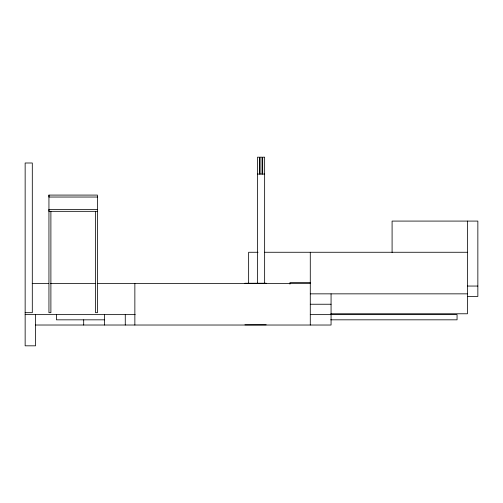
<?xml version="1.0" encoding="UTF-8"?>
<svg xmlns="http://www.w3.org/2000/svg" width="503" height="503" viewBox="0 0 503 503"><rect width="100%" height="100%" fill="white"/><g stroke="black" fill="none" stroke-linecap="round" stroke-linejoin="round"><path stroke-width="0.75" d="M95.52 211.335L95.52 312.684L97.469 312.684L97.469 195.089L48.942 195.089L48.942 197.038L97.469 197.038M257.498 174.069L264.641 174.069M97.469 209.386L48.942 209.386L48.942 211.335L97.469 211.335M258.058 252.267L248.639 252.267L248.639 283.453M264.333 252.267L467.457 252.267M310.37 282.592L289.948 282.592L289.948 284.151M244.904 283.258L266.194 283.22M32.205 283.453L48.678 283.453M50.243 283.453L95.727 283.453M97.293 283.453L310.282 283.453M467.457 286.05L477.85 286.05M310.282 293.846L467.457 293.846M467.457 296.443L477.85 296.443L477.85 221.081L392.089 221.081L392.089 252.481M310.282 304.24L331.068 304.24M25.15 312.684L32.299 312.684L32.299 162.997L25.15 162.997L25.15 345.819L35.543 345.819L35.543 314.633M330.792 313.778L467.457 313.778L467.457 221.081M25.15 314.633L135.232 314.633M310.282 314.633L457.057 314.633L457.057 319.826L330.685 319.826M104.486 319.833L56.455 319.833L56.455 314.633M244.904 324.831L266.194 324.793M35.342 325.02L331.068 325.032L331.068 293.846M310.282 252.267L310.282 325.032M264.641 283.22L264.641 157.181L262.692 157.181L262.692 174.069M262.044 174.069L262.044 157.181L260.095 157.181L260.095 174.069M259.447 174.069L259.447 157.181L257.498 157.181L257.498 283.22M134.861 283.453L134.861 325.032M125.272 314.633L125.272 325.032M104.486 314.633L104.486 325.032M83.693 319.833L83.693 325.032M50.891 211.335L50.891 312.684L48.942 312.684L48.942 195.089"/></g></svg>
